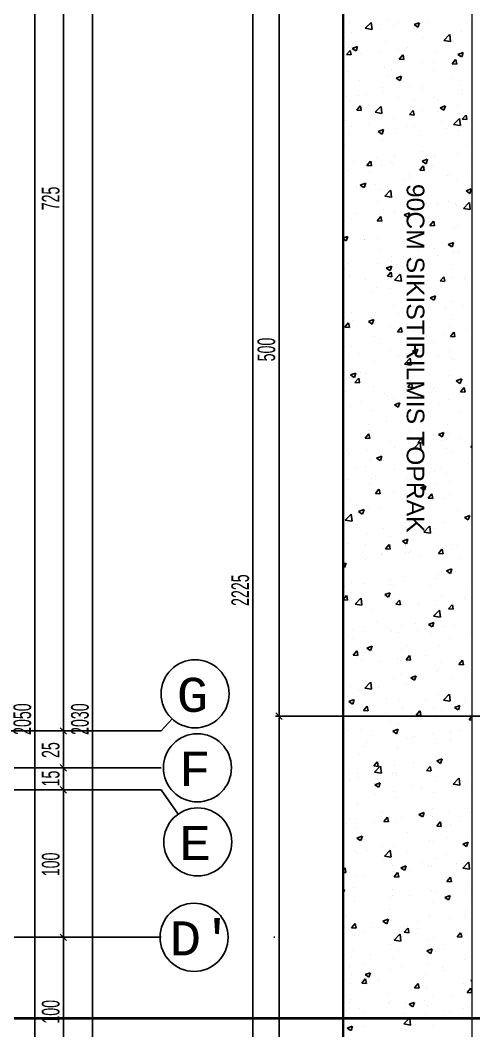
# Model space of a CAD drawing. Header units: inches. Extents: x -7543 to -822, y 102837 to 190349.
# Drawn here: x -836.3518 to -836.3209, y 102836.8962 to 102836.9647 of the extents above; entities that cross this region are included whole.
import ezdxf

# ---------------------------------------------------------------- set-up
doc = ezdxf.new("R2010")
doc.units = ezdxf.units.IN
doc.header["$MEASUREMENT"] = 0
doc.linetypes.add('DASHDOTX2', pattern=[2, 1, -0.5, 0, -0.5])
doc.linetypes.add('DASHED', pattern=[19.05, 12.7, -6.35])
for name, color, linetype, lineweight in [('AKS', 1, 'Continuous', 25), ('ICOL', 55, 'Continuous', 25), ('KESİT', 7, 'Continuous', 40), ('SIVA', 150, 'Continuous', 15), ('TARAMA', 8, 'Continuous', 25), ('YAZI', 7, 'Continuous', 25)]:
    doc.layers.add(name, color=color, linetype=linetype, lineweight=lineweight)
doc.layers.add('DUVAR', color=7, linetype='Continuous', lineweight=35, true_color=0xfc4642)
doc.styles.add('ISIM', font='monos.ttf', dxfattribs={"width": 1.1, "height": 200})
doc.styles.add('OLCU', font='tromand.shx', dxfattribs={"width": 0.6, "height": 12})
doc.styles.add('TURKCE', font='arial.ttf')

msp = doc.modelspace()

# ---------------------------------------------------------------- linework, layer by layer
at = {"layer": 'AKS'}
for p, q in [((-836.34219, 102836.916493), (-836.34144, 102836.917311)), ((-836.34219, 102836.912493), (-836.341034, 102836.910852)), ((-836.334528, 102836.902493), (-836.33446, 102836.902493))]:
    msp.add_line(p, q, dxfattribs=at)
at = {"layer": 'AKS', "linetype": 'DASHDOTX2', "ltscale": 10}
for p, q in [((-836.333122, 102836.917493), (-836.180362, 102836.917493)), ((-836.34219, 102836.916493), (-836.49823, 102836.916493)), ((-836.34219, 102836.913993), (-836.547072, 102836.913993)), ((-836.34219, 102836.912493), (-836.547072, 102836.912493)), ((-836.547072, 102836.902493), (-836.34219, 102836.902493))]:
    msp.add_line(p, q, dxfattribs=at)
at = {"layer": 'AKS', "color": 0}
for centre in [(-836.33988, 102836.919014), (-836.339722, 102836.913993), (-836.339704, 102836.908963), (-836.339947, 102836.902493)]:
    msp.add_circle(centre, 0.00231, dxfattribs=at)
at = {"layer": 'DUVAR'}
msp.add_line((-836.329822, 102837.028495), (-836.329822, 102836.805993), dxfattribs=at)
at = {"layer": 'ICOL'}
for p, q in [((-836.335953, 102837.037415), (-836.335953, 102836.815071)), ((-836.35076, 102836.815071), (-836.35076, 102837.019916)), ((-836.346846, 102836.816071), (-836.346846, 102837.018916)), ((-836.348831, 102836.916571), (-836.348831, 102836.988915)), ((-836.334178, 102836.967415), (-836.334178, 102836.917571)), ((-836.334412, 102836.917493), (-836.332228, 102836.917493)), ((-836.334412, 102836.917493), (-836.332228, 102836.917493)), ((-836.334399, 102836.917714), (-836.333957, 102836.917272)), ((-836.334399, 102836.917714), (-836.333957, 102836.917272)), ((-836.334178, 102836.917415), (-836.334178, 102836.867571)), ((-836.348611, 102836.916272), (-836.349052, 102836.916714)), ((-836.348611, 102836.916272), (-836.349052, 102836.916714)), ((-836.348597, 102836.916493), (-836.350781, 102836.916493)), ((-836.348597, 102836.916493), (-836.350781, 102836.916493)), ((-836.348831, 102836.914071), (-836.348831, 102836.916415)), ((-836.348597, 102836.913993), (-836.350781, 102836.913993)), ((-836.348597, 102836.913993), (-836.350781, 102836.913993)), ((-836.348611, 102836.913772), (-836.349052, 102836.914214)), ((-836.348611, 102836.913772), (-836.349052, 102836.914214)), ((-836.348831, 102836.912571), (-836.348831, 102836.913915)), ((-836.348611, 102836.912272), (-836.349052, 102836.912714)), ((-836.348611, 102836.912272), (-836.349052, 102836.912714)), ((-836.348597, 102836.912493), (-836.350781, 102836.912493)), ((-836.348597, 102836.912493), (-836.350781, 102836.912493)), ((-836.348831, 102836.902571), (-836.348831, 102836.912415)), ((-836.348597, 102836.902493), (-836.350781, 102836.902493)), ((-836.348597, 102836.902493), (-836.350781, 102836.902493)), ((-836.348611, 102836.902272), (-836.349052, 102836.902714)), ((-836.348611, 102836.902272), (-836.349052, 102836.902714)), ((-836.348831, 102836.892571), (-836.348831, 102836.902415))]:
    msp.add_line(p, q, dxfattribs=at)
at = {"layer": 'KESİT', "linetype": 'DASHED'}
msp.add_line((-836.17298, 102836.896992), (-836.437806, 102836.896992), dxfattribs=at)
at = {"layer": 'SIVA'}
msp.add_line((-836.321072, 102837.037245), (-836.321072, 102836.814743), dxfattribs=at)
at = {"layer": 'TARAMA'}
for p, q in [((-836.326785, 102836.964683), (-836.326785, 102836.964683)), ((-836.329403, 102836.96454), (-836.329403, 102836.96454)), ((-836.328318, 102836.964163), (-836.327928, 102836.964568)), ((-836.328318, 102836.964163), (-836.327873, 102836.964094)), ((-836.327858, 102836.964092), (-836.327913, 102836.964567)), ((-836.327314, 102836.9644), (-836.327314, 102836.9644)), ((-836.326327, 102836.964354), (-836.326327, 102836.964354)), ((-836.326062, 102836.964565), (-836.326062, 102836.964565)), ((-836.325008, 102836.964411), (-836.324658, 102836.964545)), ((-836.325008, 102836.964411), (-836.324759, 102836.964243)), ((-836.324744, 102836.964243), (-836.324643, 102836.964546)), ((-836.324116, 102836.964571), (-836.324116, 102836.964571)), ((-836.321774, 102836.963922), (-836.321774, 102836.963922)), ((-836.321447, 102836.964458), (-836.321447, 102836.964458)), ((-836.329243, 102836.963853), (-836.329243, 102836.963853)), ((-836.324342, 102836.96357), (-836.324342, 102836.96357)), ((-836.322982, 102836.963335), (-836.322592, 102836.963741)), ((-836.322982, 102836.963335), (-836.322537, 102836.963266)), ((-836.322522, 102836.963264), (-836.322577, 102836.963739)), ((-836.322326, 102836.963258), (-836.322326, 102836.963258)), ((-836.321074, 102836.963423), (-836.321074, 102836.963423)), ((-836.329596, 102836.962381), (-836.329355, 102836.962668)), ((-836.329464, 102836.962875), (-836.329464, 102836.962875)), ((-836.329283, 102836.962355), (-836.32934, 102836.962669)), ((-836.329209, 102836.962798), (-836.328859, 102836.962932)), ((-836.329209, 102836.962798), (-836.32896, 102836.96263)), ((-836.328946, 102836.962631), (-836.328844, 102836.962933)), ((-836.328834, 102836.962814), (-836.328834, 102836.962814)), ((-836.327377, 102836.962593), (-836.327377, 102836.962593)), ((-836.326938, 102836.963195), (-836.326938, 102836.963195)), ((-836.326165, 102836.962701), (-836.326165, 102836.962701)), ((-836.325484, 102836.962842), (-836.325484, 102836.962842)), ((-836.323496, 102836.962588), (-836.323496, 102836.962588)), ((-836.329596, 102836.962381), (-836.329297, 102836.962355)), ((-836.328629, 102836.962428), (-836.328629, 102836.962428)), ((-836.32601, 102836.962067), (-836.325769, 102836.962354)), ((-836.32601, 102836.962067), (-836.325711, 102836.962041)), ((-836.325696, 102836.962042), (-836.325754, 102836.962355)), ((-836.324402, 102836.961906), (-836.324402, 102836.961906)), ((-836.323618, 102836.961871), (-836.323618, 102836.961871)), ((-836.322423, 102836.961753), (-836.322182, 102836.962041)), ((-836.32211, 102836.961728), (-836.322168, 102836.962041)), ((-836.322023, 102836.962397), (-836.321673, 102836.962532)), ((-836.322023, 102836.962397), (-836.321775, 102836.96223)), ((-836.321835, 102836.962258), (-836.321835, 102836.962258)), ((-836.32176, 102836.96223), (-836.321659, 102836.962532)), ((-836.329525, 102836.961211), (-836.329525, 102836.961211)), ((-836.326999, 102836.961531), (-836.326999, 102836.961531)), ((-836.326534, 102836.961371), (-836.326534, 102836.961371)), ((-836.323641, 102836.961286), (-836.323641, 102836.961286)), ((-836.322423, 102836.961753), (-836.322125, 102836.961727)), ((-836.32239, 102836.961451), (-836.32239, 102836.961451)), ((-836.32945, 102836.96087), (-836.32945, 102836.96087)), ((-836.328693, 102836.960621), (-836.328693, 102836.960621)), ((-836.326799, 102836.96087), (-836.326799, 102836.96087)), ((-836.326224, 102836.960785), (-836.325874, 102836.960919)), ((-836.326224, 102836.960785), (-836.325976, 102836.960617)), ((-836.325961, 102836.960618), (-836.32586, 102836.96092)), ((-836.32242, 102836.960773), (-836.32242, 102836.960773)), ((-836.321896, 102836.960593), (-836.321896, 102836.960593)), ((-836.329808, 102836.960259), (-836.329808, 102836.960259)), ((-836.327139, 102836.960146), (-836.327139, 102836.960146)), ((-836.32706, 102836.959866), (-836.32706, 102836.959866)), ((-836.325336, 102836.960273), (-836.325336, 102836.960273)), ((-836.32447, 102836.960033), (-836.32447, 102836.960033)), ((-836.324463, 102836.960241), (-836.324463, 102836.960241)), ((-836.321801, 102836.95992), (-836.321801, 102836.95992)), ((-836.329586, 102836.959546), (-836.329586, 102836.959546)), ((-836.328754, 102836.959587), (-836.328754, 102836.959587)), ((-836.328251, 102836.959772), (-836.328251, 102836.959772)), ((-836.326085, 102836.959474), (-836.326085, 102836.959474)), ((-836.324957, 102836.959314), (-836.324957, 102836.959314)), ((-836.323705, 102836.959479), (-836.323705, 102836.959479)), ((-836.323415, 102836.959361), (-836.323415, 102836.959361)), ((-836.321811, 102836.959728), (-836.321811, 102836.959728)), ((-836.328902, 102836.95862), (-836.328661, 102836.958907)), ((-836.328902, 102836.95862), (-836.328603, 102836.958594)), ((-836.328589, 102836.958594), (-836.328647, 102836.958908)), ((-836.328114, 102836.958898), (-836.328114, 102836.958898)), ((-836.327655, 102836.958464), (-836.327265, 102836.95887)), ((-836.327655, 102836.958464), (-836.32721, 102836.958395)), ((-836.327195, 102836.958394), (-836.327251, 102836.958868)), ((-836.325316, 102836.958306), (-836.325075, 102836.958593)), ((-836.325002, 102836.958281), (-836.32506, 102836.958594)), ((-836.324524, 102836.958577), (-836.324524, 102836.958577)), ((-836.323426, 102836.958523), (-836.323426, 102836.958523)), ((-836.32324, 102836.958772), (-836.32289, 102836.958906)), ((-836.32324, 102836.958772), (-836.322991, 102836.958604)), ((-836.322976, 102836.958605), (-836.322875, 102836.958907)), ((-836.321957, 102836.958929), (-836.321957, 102836.958929)), ((-836.329646, 102836.957882), (-836.329646, 102836.957882)), ((-836.327121, 102836.958202), (-836.327121, 102836.958202)), ((-836.326342, 102836.958023), (-836.326342, 102836.958023)), ((-836.325316, 102836.958306), (-836.325017, 102836.95828)), ((-836.323127, 102836.957756), (-836.323127, 102836.957756)), ((-836.322319, 102836.957637), (-836.321929, 102836.958043)), ((-836.321859, 102836.957566), (-836.321914, 102836.958041)), ((-836.32173, 102836.957992), (-836.321489, 102836.95828)), ((-836.32173, 102836.957992), (-836.321431, 102836.957966)), ((-836.321416, 102836.957967), (-836.321474, 102836.95828)), ((-836.329258, 102836.957522), (-836.329258, 102836.957522)), ((-836.328134, 102836.957604), (-836.328134, 102836.957604)), ((-836.327441, 102836.957159), (-836.327091, 102836.957293)), ((-836.327441, 102836.957159), (-836.327192, 102836.956991)), ((-836.327178, 102836.956992), (-836.327076, 102836.957294)), ((-836.326272, 102836.957342), (-836.326272, 102836.957342)), ((-836.325464, 102836.957491), (-836.325464, 102836.957491)), ((-836.32502, 102836.957507), (-836.32502, 102836.957507)), ((-836.322795, 102836.957379), (-836.322795, 102836.957379)), ((-836.322319, 102836.957637), (-836.321874, 102836.957568)), ((-836.322018, 102836.957264), (-836.322018, 102836.957264)), ((-836.32943, 102836.956926), (-836.32943, 102836.956926)), ((-836.327182, 102836.956537), (-836.327182, 102836.956537)), ((-836.324585, 102836.956912), (-836.324585, 102836.956912)), ((-836.329707, 102836.956217), (-836.329707, 102836.956217)), ((-836.324442, 102836.955784), (-836.324442, 102836.955784)), ((-836.321284, 102836.956199), (-836.321284, 102836.956199)), ((-836.329107, 102836.955049), (-836.329107, 102836.955049)), ((-836.328209, 102836.954859), (-836.327968, 102836.955146)), ((-836.327895, 102836.954833), (-836.327953, 102836.955147)), ((-836.327587, 102836.95537), (-836.327587, 102836.95537)), ((-836.326548, 102836.955039), (-836.326548, 102836.955039)), ((-836.326336, 102836.955534), (-836.326336, 102836.955534)), ((-836.324646, 102836.955248), (-836.324646, 102836.955248)), ((-836.324456, 102836.955146), (-836.324106, 102836.95528)), ((-836.324456, 102836.955146), (-836.324208, 102836.954978)), ((-836.324193, 102836.954979), (-836.324092, 102836.955281)), ((-836.323632, 102836.95554), (-836.323632, 102836.95554)), ((-836.322078, 102836.9556), (-836.322078, 102836.9556)), ((-836.329768, 102836.954553), (-836.329768, 102836.954553)), ((-836.329464, 102836.954539), (-836.329464, 102836.954539)), ((-836.328209, 102836.954859), (-836.32791, 102836.954833)), ((-836.328053, 102836.954378), (-836.328053, 102836.954378)), ((-836.327242, 102836.954873), (-836.327242, 102836.954873)), ((-836.326438, 102836.954936), (-836.326438, 102836.954936)), ((-836.324622, 102836.954545), (-836.324381, 102836.954832)), ((-836.324622, 102836.954545), (-836.324323, 102836.954519)), ((-836.324309, 102836.95452), (-836.324367, 102836.954833)), ((-836.323769, 102836.954824), (-836.323769, 102836.954824)), ((-836.322434, 102836.954442), (-836.322434, 102836.954442)), ((-836.321348, 102836.954392), (-836.321348, 102836.954392)), ((-836.3211, 102836.954711), (-836.3211, 102836.954711)), ((-836.328658, 102836.953533), (-836.328308, 102836.953668)), ((-836.328394, 102836.953366), (-836.328293, 102836.953668)), ((-836.325757, 102836.953812), (-836.325757, 102836.953812)), ((-836.325384, 102836.954265), (-836.325384, 102836.954265)), ((-836.32535, 102836.953941), (-836.32535, 102836.953941)), ((-836.322715, 102836.954152), (-836.322715, 102836.954152)), ((-836.3226, 102836.954227), (-836.3226, 102836.954227)), ((-836.322139, 102836.953935), (-836.322139, 102836.953935)), ((-836.328903, 102836.953398), (-836.328903, 102836.953398)), ((-836.328658, 102836.953533), (-836.328409, 102836.953366)), ((-836.328266, 102836.953441), (-836.328266, 102836.953441)), ((-836.327651, 102836.953562), (-836.327651, 102836.953562)), ((-836.327303, 102836.953208), (-836.327303, 102836.953208)), ((-836.326992, 102836.952766), (-836.326603, 102836.953172)), ((-836.326532, 102836.952695), (-836.326588, 102836.95317)), ((-836.324706, 102836.953583), (-836.324706, 102836.953583)), ((-836.321472, 102836.953133), (-836.321122, 102836.953267)), ((-836.321472, 102836.953133), (-836.321223, 102836.952965)), ((-836.321209, 102836.952966), (-836.321107, 102836.953268)), ((-836.327433, 102836.952395), (-836.327433, 102836.952395)), ((-836.326992, 102836.952766), (-836.326547, 102836.952697)), ((-836.324764, 102836.952282), (-836.324764, 102836.952282)), ((-836.322663, 102836.95242), (-836.322663, 102836.95242)), ((-836.3222, 102836.952271), (-836.3222, 102836.952271)), ((-836.321656, 102836.951939), (-836.321266, 102836.952344)), ((-836.321196, 102836.951868), (-836.321251, 102836.952343)), ((-836.328966, 102836.95159), (-836.328966, 102836.95159)), ((-836.327073, 102836.95184), (-836.327073, 102836.95184)), ((-836.326357, 102836.951691), (-836.326357, 102836.951691)), ((-836.325673, 102836.95152), (-836.325323, 102836.951655)), ((-836.32541, 102836.951353), (-836.325308, 102836.951655)), ((-836.324767, 102836.951919), (-836.324767, 102836.951919)), ((-836.323915, 102836.952255), (-836.323915, 102836.952255)), ((-836.323441, 102836.952192), (-836.323441, 102836.952192)), ((-836.322095, 102836.952169), (-836.322095, 102836.952169)), ((-836.321656, 102836.951939), (-836.321211, 102836.95187)), ((-836.329273, 102836.951191), (-836.329273, 102836.951191)), ((-836.327515, 102836.951098), (-836.327274, 102836.951385)), ((-836.327515, 102836.951098), (-836.327216, 102836.951072)), ((-836.327364, 102836.951544), (-836.327364, 102836.951544)), ((-836.327201, 102836.951072), (-836.327259, 102836.951386)), ((-836.325673, 102836.95152), (-836.325424, 102836.951352)), ((-836.323928, 102836.950784), (-836.323687, 102836.951072)), ((-836.323615, 102836.950759), (-836.323673, 102836.951072)), ((-836.32523, 102836.950283), (-836.32523, 102836.950283)), ((-836.324828, 102836.950254), (-836.324828, 102836.950254)), ((-836.323979, 102836.950448), (-836.323979, 102836.950448)), ((-836.323928, 102836.950784), (-836.32363, 102836.950758)), ((-836.322261, 102836.950606), (-836.322261, 102836.950606)), ((-836.322085, 102836.950697), (-836.322085, 102836.950697)), ((-836.329822, 102836.949928), (-836.329524, 102836.950042)), ((-836.329822, 102836.949872), (-836.329625, 102836.94974)), ((-836.329611, 102836.94974), (-836.329509, 102836.950043)), ((-836.328406, 102836.94984), (-836.328406, 102836.94984)), ((-836.328388, 102836.949868), (-836.328388, 102836.949868)), ((-836.327425, 102836.94988), (-836.327425, 102836.94988)), ((-836.325737, 102836.949727), (-836.325737, 102836.949727)), ((-836.323068, 102836.949614), (-836.323068, 102836.949614)), ((-836.322689, 102836.949507), (-836.322338, 102836.949642)), ((-836.322425, 102836.94934), (-836.322324, 102836.949642)), ((-836.327352, 102836.949168), (-836.327352, 102836.949168)), ((-836.324683, 102836.949056), (-836.324683, 102836.949056)), ((-836.323647, 102836.949208), (-836.323647, 102836.949208)), ((-836.322689, 102836.949507), (-836.32244, 102836.949339)), ((-836.322322, 102836.948942), (-836.322322, 102836.948942)), ((-836.322014, 102836.948943), (-836.322014, 102836.948943)), ((-836.329479, 102836.948207), (-836.329479, 102836.948207)), ((-836.327486, 102836.948215), (-836.327486, 102836.948215)), ((-836.326563, 102836.948708), (-836.326563, 102836.948708)), ((-836.326546, 102836.948311), (-836.326546, 102836.948311)), ((-836.325294, 102836.948476), (-836.325294, 102836.948476)), ((-836.324889, 102836.94859), (-836.324889, 102836.94859)), ((-836.3234, 102836.948725), (-836.3234, 102836.948725)), ((-836.329703, 102836.947896), (-836.329703, 102836.947896)), ((-836.32689, 102836.947894), (-836.32654, 102836.948029)), ((-836.32689, 102836.947894), (-836.326641, 102836.947727)), ((-836.326821, 102836.947337), (-836.32658, 102836.947624)), ((-836.326626, 102836.947727), (-836.326525, 102836.948029)), ((-836.326508, 102836.947312), (-836.326565, 102836.947625)), ((-836.326329, 102836.947068), (-836.32594, 102836.947474)), ((-836.325869, 102836.946997), (-836.325925, 102836.947472)), ((-836.325365, 102836.94761), (-836.325365, 102836.94761)), ((-836.322449, 102836.94811), (-836.322449, 102836.94811)), ((-836.329401, 102836.947298), (-836.329401, 102836.947298)), ((-836.328281, 102836.947109), (-836.328281, 102836.947109)), ((-836.326821, 102836.947337), (-836.326522, 102836.947311)), ((-836.326732, 102836.947186), (-836.326732, 102836.947186)), ((-836.326329, 102836.947068), (-836.325884, 102836.946999)), ((-836.32495, 102836.946925), (-836.32495, 102836.946925)), ((-836.324063, 102836.947073), (-836.324063, 102836.947073)), ((-836.323235, 102836.947023), (-836.322994, 102836.947311)), ((-836.323235, 102836.947023), (-836.322936, 102836.946997)), ((-836.322921, 102836.946998), (-836.322979, 102836.947311)), ((-836.322382, 102836.947278), (-836.322382, 102836.947278)), ((-836.321558, 102836.947169), (-836.321558, 102836.947169)), ((-836.321394, 102836.94696), (-836.321394, 102836.94696)), ((-836.327861, 102836.946339), (-836.327861, 102836.946339)), ((-836.327546, 102836.946551), (-836.327546, 102836.946551)), ((-836.326609, 102836.946504), (-836.326609, 102836.946504)), ((-836.324716, 102836.946753), (-836.324716, 102836.946753)), ((-836.323905, 102836.945881), (-836.323555, 102836.946016)), ((-836.323905, 102836.945881), (-836.323656, 102836.945714)), ((-836.323642, 102836.945714), (-836.32354, 102836.946016)), ((-836.323455, 102836.94586), (-836.323455, 102836.94586)), ((-836.322443, 102836.945613), (-836.322443, 102836.945613)), ((-836.329287, 102836.944859), (-836.329287, 102836.944859)), ((-836.327607, 102836.944886), (-836.327607, 102836.944886)), ((-836.326371, 102836.94536), (-836.326371, 102836.94536)), ((-836.326031, 102836.944781), (-836.326031, 102836.944781)), ((-836.32501, 102836.945261), (-836.32501, 102836.945261)), ((-836.322873, 102836.945197), (-836.322873, 102836.945197)), ((-836.321622, 102836.945362), (-836.321622, 102836.945362)), ((-836.329714, 102836.94389), (-836.329473, 102836.944177)), ((-836.3294, 102836.943864), (-836.329458, 102836.944178)), ((-836.329321, 102836.944072), (-836.329321, 102836.944072)), ((-836.329176, 102836.944367), (-836.329176, 102836.944367)), ((-836.328106, 102836.944269), (-836.327756, 102836.944403)), ((-836.328106, 102836.944269), (-836.327858, 102836.944101)), ((-836.327925, 102836.944532), (-836.327925, 102836.944532)), ((-836.327843, 102836.944102), (-836.327741, 102836.944404)), ((-836.327706, 102836.944631), (-836.327706, 102836.944631)), ((-836.325037, 102836.944518), (-836.325037, 102836.944518)), ((-836.322368, 102836.944405), (-836.322368, 102836.944405)), ((-836.329714, 102836.94389), (-836.329415, 102836.943864)), ((-836.326652, 102836.943959), (-836.326652, 102836.943959)), ((-836.326127, 102836.943576), (-836.325886, 102836.943863)), ((-836.326127, 102836.943576), (-836.325828, 102836.94355)), ((-836.325814, 102836.943551), (-836.325872, 102836.943864)), ((-836.325071, 102836.943597), (-836.325071, 102836.943597)), ((-836.323982, 102836.943846), (-836.323982, 102836.943846)), ((-836.322937, 102836.94339), (-836.322937, 102836.94339)), ((-836.322541, 102836.943262), (-836.3223, 102836.94355)), ((-836.322504, 102836.943949), (-836.322504, 102836.943949)), ((-836.322227, 102836.943237), (-836.322285, 102836.94355)), ((-836.321313, 102836.943733), (-836.321313, 102836.943733)), ((-836.327668, 102836.943222), (-836.327668, 102836.943222)), ((-836.327346, 102836.942809), (-836.327346, 102836.942809)), ((-836.324189, 102836.943225), (-836.324189, 102836.943225)), ((-836.323662, 102836.942877), (-836.323662, 102836.942877)), ((-836.322541, 102836.943262), (-836.322242, 102836.943236)), ((-836.32924, 102836.94256), (-836.32924, 102836.94256)), ((-836.328701, 102836.942089), (-836.328701, 102836.942089)), ((-836.326578, 102836.942376), (-836.326578, 102836.942376)), ((-836.326031, 102836.941976), (-836.326031, 102836.941976)), ((-836.325122, 102836.942256), (-836.324772, 102836.94239)), ((-836.325122, 102836.942256), (-836.324873, 102836.942088)), ((-836.324858, 102836.942088), (-836.324757, 102836.942391)), ((-836.322565, 102836.942284), (-836.322565, 102836.942284)), ((-836.329494, 102836.941876), (-836.329494, 102836.941876)), ((-836.327729, 102836.941557), (-836.327729, 102836.941557)), ((-836.325666, 102836.94137), (-836.325277, 102836.941776)), ((-836.325666, 102836.94137), (-836.325222, 102836.941301)), ((-836.325207, 102836.941299), (-836.325262, 102836.941774)), ((-836.325132, 102836.941932), (-836.325132, 102836.941932)), ((-836.324252, 102836.941418), (-836.324252, 102836.941418)), ((-836.323362, 102836.941864), (-836.323362, 102836.941864)), ((-836.322464, 102836.941779), (-836.322464, 102836.941779)), ((-836.322359, 102836.941667), (-836.322359, 102836.941667)), ((-836.329323, 102836.940643), (-836.328973, 102836.940777)), ((-836.329323, 102836.940643), (-836.329074, 102836.940475)), ((-836.329059, 102836.940476), (-836.328958, 102836.940778)), ((-836.328662, 102836.940837), (-836.328662, 102836.940837)), ((-836.328296, 102836.940778), (-836.328296, 102836.940778)), ((-836.325504, 102836.941253), (-836.325504, 102836.941253)), ((-836.32538, 102836.941278), (-836.32538, 102836.941278)), ((-836.322626, 102836.94062), (-836.322626, 102836.94062)), ((-836.32902, 102836.940129), (-836.328779, 102836.940416)), ((-836.32902, 102836.940129), (-836.328721, 102836.940103)), ((-836.328706, 102836.940103), (-836.328764, 102836.940417)), ((-836.325434, 102836.939815), (-836.325192, 102836.940102)), ((-836.325193, 102836.940268), (-836.325193, 102836.940268)), ((-836.32512, 102836.93979), (-836.325178, 102836.940103)), ((-836.322137, 102836.940243), (-836.321787, 102836.940377)), ((-836.322137, 102836.940243), (-836.321888, 102836.940075)), ((-836.321874, 102836.940075), (-836.321772, 102836.940378)), ((-836.329674, 102836.939534), (-836.329674, 102836.939534)), ((-836.32779, 102836.939893), (-836.32779, 102836.939893)), ((-836.327005, 102836.939421), (-836.327005, 102836.939421)), ((-836.326819, 102836.939281), (-836.326819, 102836.939281)), ((-836.325568, 102836.939446), (-836.325568, 102836.939446)), ((-836.325434, 102836.939815), (-836.325135, 102836.939789)), ((-836.324336, 102836.939309), (-836.324336, 102836.939309)), ((-836.323674, 102836.939695), (-836.323674, 102836.939695)), ((-836.32347, 102836.939529), (-836.32347, 102836.939529)), ((-836.321847, 102836.939501), (-836.321606, 102836.939789)), ((-836.321847, 102836.939501), (-836.321548, 102836.939475)), ((-836.321534, 102836.939476), (-836.321592, 102836.939789)), ((-836.32862, 102836.938863), (-836.32862, 102836.938863)), ((-836.326386, 102836.939028), (-836.326386, 102836.939028)), ((-836.326338, 102836.93863), (-836.325988, 102836.938764)), ((-836.326338, 102836.93863), (-836.32609, 102836.938462)), ((-836.326075, 102836.938463), (-836.325973, 102836.938765)), ((-836.325951, 102836.93875), (-836.325951, 102836.93875)), ((-836.325254, 102836.938603), (-836.325254, 102836.938603)), ((-836.323282, 102836.938637), (-836.323282, 102836.938637)), ((-836.322686, 102836.938955), (-836.322686, 102836.938955)), ((-836.321667, 102836.939196), (-836.321667, 102836.939196)), ((-836.329302, 102836.938528), (-836.329302, 102836.938528)), ((-836.32785, 102836.938228), (-836.32785, 102836.938228)), ((-836.321832, 102836.938139), (-836.321832, 102836.938139)), ((-836.328135, 102836.937309), (-836.328135, 102836.937309)), ((-836.326883, 102836.937474), (-836.326883, 102836.937474)), ((-836.324989, 102836.937723), (-836.324989, 102836.937723)), ((-836.322747, 102836.937291), (-836.322747, 102836.937291)), ((-836.328326, 102836.936368), (-836.328085, 102836.936655)), ((-836.328013, 102836.936342), (-836.32807, 102836.936656)), ((-836.328, 102836.93688), (-836.328, 102836.93688)), ((-836.327911, 102836.936564), (-836.327911, 102836.936564)), ((-836.325331, 102836.936767), (-836.325331, 102836.936767)), ((-836.325314, 102836.936939), (-836.325314, 102836.936939)), ((-836.323677, 102836.936545), (-836.323677, 102836.936545)), ((-836.323354, 102836.936617), (-836.323004, 102836.936751)), ((-836.323354, 102836.936617), (-836.323105, 102836.936449)), ((-836.32309, 102836.93645), (-836.322989, 102836.936752)), ((-836.322662, 102836.936654), (-836.322662, 102836.936654)), ((-836.328326, 102836.936368), (-836.328027, 102836.936342)), ((-836.326593, 102836.936045), (-836.326593, 102836.936045)), ((-836.325003, 102836.935672), (-836.324614, 102836.936078)), ((-836.32474, 102836.936054), (-836.324499, 102836.936341)), ((-836.32474, 102836.936054), (-836.324441, 102836.936028)), ((-836.324544, 102836.935601), (-836.324599, 102836.936076)), ((-836.324426, 102836.936029), (-836.324484, 102836.936342)), ((-836.323147, 102836.936166), (-836.323147, 102836.936166)), ((-836.321895, 102836.936331), (-836.321895, 102836.936331)), ((-836.321153, 102836.93574), (-836.321072, 102836.935838)), ((-836.329509, 102836.935544), (-836.329509, 102836.935544)), ((-836.32945, 102836.935337), (-836.32945, 102836.935337)), ((-836.328198, 102836.935501), (-836.328198, 102836.935501)), ((-836.327555, 102836.935004), (-836.327205, 102836.935139)), ((-836.327291, 102836.934837), (-836.32719, 102836.935139)), ((-836.326305, 102836.935751), (-836.326305, 102836.935751)), ((-836.325375, 102836.935274), (-836.325375, 102836.935274)), ((-836.325003, 102836.935672), (-836.324559, 102836.935603)), ((-836.322808, 102836.935626), (-836.322808, 102836.935626)), ((-836.322479, 102836.935448), (-836.322479, 102836.935448)), ((-836.321153, 102836.93574), (-836.321072, 102836.935733)), ((-836.32831, 102836.934446), (-836.32831, 102836.934446)), ((-836.327972, 102836.934899), (-836.327972, 102836.934899)), ((-836.327555, 102836.935004), (-836.327306, 102836.934836)), ((-836.325395, 102836.934947), (-836.325395, 102836.934947)), ((-836.321317, 102836.934609), (-836.321317, 102836.934609)), ((-836.328974, 102836.934325), (-836.328974, 102836.934325)), ((-836.32762, 102836.933779), (-836.32762, 102836.933779)), ((-836.326304, 102836.934212), (-836.326304, 102836.934212)), ((-836.324462, 102836.934194), (-836.324462, 102836.934194)), ((-836.323635, 102836.934099), (-836.323635, 102836.934099)), ((-836.323211, 102836.934359), (-836.323211, 102836.934359)), ((-836.322869, 102836.933962), (-836.322869, 102836.933962)), ((-836.329514, 102836.933529), (-836.329514, 102836.933529)), ((-836.328033, 102836.933235), (-836.328033, 102836.933235)), ((-836.327919, 102836.933653), (-836.327919, 102836.933653)), ((-836.325436, 102836.93361), (-836.325436, 102836.93361)), ((-836.32525, 102836.93354), (-836.32525, 102836.93354)), ((-836.32457, 102836.932991), (-836.32422, 102836.933125)), ((-836.324307, 102836.932824), (-836.324206, 102836.933126)), ((-836.323485, 102836.933197), (-836.323485, 102836.933197)), ((-836.322581, 102836.933428), (-836.322581, 102836.933428)), ((-836.327632, 102836.932607), (-836.327391, 102836.932894)), ((-836.327632, 102836.932607), (-836.327333, 102836.932581)), ((-836.327319, 102836.932581), (-836.327377, 102836.932895)), ((-836.326401, 102836.932697), (-836.326401, 102836.932697)), ((-836.32457, 102836.932991), (-836.324322, 102836.932823)), ((-836.324526, 102836.932387), (-836.324526, 102836.932387)), ((-836.324046, 102836.932293), (-836.323805, 102836.93258)), ((-836.323732, 102836.932268), (-836.32379, 102836.932581)), ((-836.322632, 102836.932636), (-836.322632, 102836.932636)), ((-836.329317, 102836.932196), (-836.329317, 102836.932196)), ((-836.328935, 102836.931807), (-836.328935, 102836.931807)), ((-836.325778, 102836.932222), (-836.325778, 102836.932222)), ((-836.325497, 102836.931945), (-836.325497, 102836.931945)), ((-836.324046, 102836.932293), (-836.323747, 102836.932267)), ((-836.32293, 102836.932297), (-836.32293, 102836.932297)), ((-836.329677, 102836.930801), (-836.329287, 102836.931207)), ((-836.329217, 102836.93073), (-836.329272, 102836.931205)), ((-836.328771, 102836.931378), (-836.328421, 102836.931513)), ((-836.328771, 102836.931378), (-836.328523, 102836.931211)), ((-836.328508, 102836.931211), (-836.328407, 102836.931513)), ((-836.328094, 102836.93157), (-836.328094, 102836.93157)), ((-836.327299, 102836.931671), (-836.327299, 102836.931671)), ((-836.32463, 102836.931558), (-836.32463, 102836.931558)), ((-836.321961, 102836.931445), (-836.321961, 102836.931445)), ((-836.321586, 102836.930978), (-836.321236, 102836.931112)), ((-836.321322, 102836.930811), (-836.321221, 102836.931113)), ((-836.329677, 102836.930801), (-836.329232, 102836.930732)), ((-836.325841, 102836.930415), (-836.325841, 102836.930415)), ((-836.32434, 102836.929973), (-836.323951, 102836.930379)), ((-836.323948, 102836.930664), (-836.323948, 102836.930664)), ((-836.323881, 102836.929903), (-836.323936, 102836.930377)), ((-836.32299, 102836.930633), (-836.32299, 102836.930633)), ((-836.321586, 102836.930978), (-836.321337, 102836.93081)), ((-836.328154, 102836.929906), (-836.328154, 102836.929906)), ((-836.327093, 102836.93025), (-836.327093, 102836.93025)), ((-836.326607, 102836.929713), (-836.326607, 102836.929713)), ((-836.325558, 102836.930281), (-836.325558, 102836.930281)), ((-836.32434, 102836.929973), (-836.323896, 102836.929904)), ((-836.323691, 102836.930214), (-836.323691, 102836.930214)), ((-836.329523, 102836.929213), (-836.329523, 102836.929213)), ((-836.328273, 102836.929116), (-836.328273, 102836.929116)), ((-836.326939, 102836.928846), (-836.326698, 102836.929133)), ((-836.326625, 102836.92882), (-836.326683, 102836.929134)), ((-836.325787, 102836.929365), (-836.325437, 102836.9295)), ((-836.325787, 102836.929365), (-836.325538, 102836.929198)), ((-836.325604, 102836.929003), (-836.325604, 102836.929003)), ((-836.325523, 102836.929198), (-836.325422, 102836.9295)), ((-836.323051, 102836.928968), (-836.323051, 102836.928968)), ((-836.322493, 102836.929116), (-836.322493, 102836.929116)), ((-836.322105, 102836.929108), (-836.322105, 102836.929108)), ((-836.328408, 102836.928278), (-836.328408, 102836.928278)), ((-836.327219, 102836.928444), (-836.327219, 102836.928444)), ((-836.327157, 102836.928443), (-836.327157, 102836.928443)), ((-836.326939, 102836.928846), (-836.32664, 102836.92882)), ((-836.325618, 102836.928616), (-836.325618, 102836.928616)), ((-836.325409, 102836.928616), (-836.325409, 102836.928616)), ((-836.325263, 102836.928692), (-836.325263, 102836.928692)), ((-836.32455, 102836.928331), (-836.32455, 102836.928331)), ((-836.323352, 102836.928532), (-836.323111, 102836.92882)), ((-836.323352, 102836.928532), (-836.323053, 102836.928506)), ((-836.323039, 102836.928507), (-836.323097, 102836.92882)), ((-836.322935, 102836.92889), (-836.322935, 102836.92889)), ((-836.329822, 102836.927816), (-836.329638, 102836.927887)), ((-836.329822, 102836.927641), (-836.329739, 102836.927585)), ((-836.329725, 102836.927585), (-836.329623, 102836.927888)), ((-836.328325, 102836.928115), (-836.328325, 102836.928115)), ((-836.328215, 102836.928241), (-836.328215, 102836.928241)), ((-836.32188, 102836.928218), (-836.32188, 102836.928218)), ((-836.325679, 102836.926952), (-836.325679, 102836.926952)), ((-836.323421, 102836.927136), (-836.323421, 102836.927136)), ((-836.323112, 102836.927304), (-836.323112, 102836.927304)), ((-836.322802, 102836.927352), (-836.322452, 102836.927487)), ((-836.322802, 102836.927352), (-836.322554, 102836.927184)), ((-836.322539, 102836.927185), (-836.322438, 102836.927487)), ((-836.322169, 102836.927301), (-836.322169, 102836.927301)), ((-836.329724, 102836.926306), (-836.329724, 102836.926306)), ((-836.329268, 102836.926574), (-836.329268, 102836.926574)), ((-836.328472, 102836.926471), (-836.328472, 102836.926471)), ((-836.328276, 102836.926577), (-836.328276, 102836.926577)), ((-836.326599, 102836.926461), (-836.326599, 102836.926461)), ((-836.326578, 102836.92672), (-836.326578, 102836.92672)), ((-836.326416, 102836.926365), (-836.326416, 102836.926365)), ((-836.323929, 102836.926348), (-836.323929, 102836.926348)), ((-836.3235, 102836.926866), (-836.3235, 102836.926866)), ((-836.32126, 102836.926236), (-836.32126, 102836.926236)), ((-836.329822, 102836.92541), (-836.32959, 102836.925686)), ((-836.329518, 102836.925373), (-836.329575, 102836.925687)), ((-836.329332, 102836.925865), (-836.329332, 102836.925865)), ((-836.327003, 102836.92574), (-836.326653, 102836.925874)), ((-836.327003, 102836.92574), (-836.326755, 102836.925572)), ((-836.32674, 102836.925572), (-836.326639, 102836.925875)), ((-836.323173, 102836.925639), (-836.323173, 102836.925639)), ((-836.321591, 102836.925578), (-836.321591, 102836.925578)), ((-836.329822, 102836.925398), (-836.329532, 102836.925373)), ((-836.329014, 102836.925103), (-836.328624, 102836.925509)), ((-836.329014, 102836.925103), (-836.328569, 102836.925034)), ((-836.328554, 102836.925032), (-836.328609, 102836.925507)), ((-836.328337, 102836.924912), (-836.328337, 102836.924912)), ((-836.326245, 102836.925085), (-836.326004, 102836.925372)), ((-836.326245, 102836.925085), (-836.325946, 102836.925059)), ((-836.325931, 102836.92506), (-836.325989, 102836.925373)), ((-836.32574, 102836.925287), (-836.32574, 102836.925287)), ((-836.324736, 102836.925164), (-836.324736, 102836.925164)), ((-836.323484, 102836.925329), (-836.323484, 102836.925329)), ((-836.322658, 102836.924771), (-836.322417, 102836.925059)), ((-836.322345, 102836.924746), (-836.322403, 102836.925059)), ((-836.329787, 102836.924499), (-836.329787, 102836.924499)), ((-836.327894, 102836.924748), (-836.327894, 102836.924748)), ((-836.323678, 102836.924275), (-836.323288, 102836.924681)), ((-836.323678, 102836.924275), (-836.323233, 102836.924206)), ((-836.323218, 102836.924204), (-836.323273, 102836.924679)), ((-836.322658, 102836.924771), (-836.32236, 102836.924745)), ((-836.327572, 102836.923906), (-836.327572, 102836.923906)), ((-836.325801, 102836.923623), (-836.325801, 102836.923623)), ((-836.324903, 102836.923793), (-836.324903, 102836.923793)), ((-836.324019, 102836.923726), (-836.323669, 102836.923861)), ((-836.324019, 102836.923726), (-836.32377, 102836.923559)), ((-836.323756, 102836.923559), (-836.323654, 102836.923861)), ((-836.323706, 102836.923882), (-836.323706, 102836.923882)), ((-836.323234, 102836.923975), (-836.323234, 102836.923975)), ((-836.322906, 102836.923606), (-836.322906, 102836.923606)), ((-836.322234, 102836.923681), (-836.322234, 102836.923681)), ((-836.329538, 102836.922881), (-836.329538, 102836.922881)), ((-836.329187, 102836.923347), (-836.329187, 102836.923347)), ((-836.328398, 102836.923248), (-836.328398, 102836.923248)), ((-836.326622, 102836.923382), (-836.326622, 102836.923382)), ((-836.326518, 102836.923235), (-836.326518, 102836.923235)), ((-836.326051, 102836.923192), (-836.326051, 102836.923192)), ((-836.3248, 102836.923357), (-836.3248, 102836.923357)), ((-836.323849, 102836.923122), (-836.323849, 102836.923122)), ((-836.322508, 102836.922785), (-836.322508, 102836.922785)), ((-836.32118, 102836.923009), (-836.32118, 102836.923009)), ((-836.329209, 102836.922776), (-836.329209, 102836.922776)), ((-836.32822, 102836.922114), (-836.32787, 102836.922248)), ((-836.32822, 102836.922114), (-836.327971, 102836.921946)), ((-836.327957, 102836.921947), (-836.327855, 102836.922249)), ((-836.325424, 102836.922284), (-836.325424, 102836.922284)), ((-836.323294, 102836.92231), (-836.323294, 102836.92231)), ((-836.329137, 102836.921638), (-836.328896, 102836.921925)), ((-836.329137, 102836.921638), (-836.328838, 102836.921612)), ((-836.328824, 102836.921612), (-836.328882, 102836.921926)), ((-836.328458, 102836.921584), (-836.328458, 102836.921584)), ((-836.32834, 102836.921784), (-836.32834, 102836.921784)), ((-836.325862, 102836.921958), (-836.325862, 102836.921958)), ((-836.325551, 102836.921324), (-836.32531, 102836.921611)), ((-836.325238, 102836.921299), (-836.325295, 102836.921612)), ((-836.324221, 102836.921634), (-836.324221, 102836.921634)), ((-836.328567, 102836.921365), (-836.328567, 102836.921365)), ((-836.327367, 102836.92122), (-836.327367, 102836.92122)), ((-836.326115, 102836.921385), (-836.326115, 102836.921385)), ((-836.325898, 102836.921252), (-836.325898, 102836.921252)), ((-836.325551, 102836.921324), (-836.325252, 102836.921298)), ((-836.323229, 102836.921139), (-836.323229, 102836.921139)), ((-836.321965, 102836.92101), (-836.321724, 102836.921298)), ((-836.321965, 102836.92101), (-836.321666, 102836.920984)), ((-836.321651, 102836.920985), (-836.321709, 102836.921298)), ((-836.325922, 102836.920294), (-836.325922, 102836.920294)), ((-836.325236, 102836.920101), (-836.324885, 102836.920235)), ((-836.325236, 102836.920101), (-836.324987, 102836.919933)), ((-836.324972, 102836.919934), (-836.324871, 102836.920236)), ((-836.323514, 102836.920534), (-836.323514, 102836.920534)), ((-836.323355, 102836.920646), (-836.323355, 102836.920646)), ((-836.322379, 102836.920078), (-836.322379, 102836.920078)), ((-836.321127, 102836.920242), (-836.321127, 102836.920242)), ((-836.329346, 102836.919533), (-836.329346, 102836.919533)), ((-836.328519, 102836.919919), (-836.328519, 102836.919919)), ((-836.328351, 102836.919405), (-836.327961, 102836.919811)), ((-836.328351, 102836.919405), (-836.327906, 102836.919336)), ((-836.327891, 102836.919334), (-836.327946, 102836.919809)), ((-836.32743, 102836.919413), (-836.32743, 102836.919413)), ((-836.32643, 102836.920034), (-836.32643, 102836.920034)), ((-836.325537, 102836.919662), (-836.325537, 102836.919662)), ((-836.329541, 102836.91881), (-836.329541, 102836.91881)), ((-836.328682, 102836.919248), (-836.328682, 102836.919248)), ((-836.326872, 102836.918697), (-836.326872, 102836.918697)), ((-836.323416, 102836.918982), (-836.323416, 102836.918982)), ((-836.323015, 102836.918577), (-836.322625, 102836.918983)), ((-836.322555, 102836.918506), (-836.32261, 102836.918981)), ((-836.329437, 102836.918488), (-836.329087, 102836.918622)), ((-836.329437, 102836.918488), (-836.329188, 102836.91832)), ((-836.329173, 102836.918321), (-836.329072, 102836.918623)), ((-836.32858, 102836.918255), (-836.32858, 102836.918255)), ((-836.328486, 102836.918138), (-836.328486, 102836.918138)), ((-836.328444, 102836.917877), (-836.328203, 102836.918164)), ((-836.32813, 102836.917851), (-836.328188, 102836.918165)), ((-836.325983, 102836.91863), (-836.325983, 102836.91863)), ((-836.325817, 102836.918025), (-836.325817, 102836.918025)), ((-836.324202, 102836.918584), (-836.324202, 102836.918584)), ((-836.323694, 102836.918106), (-836.323694, 102836.918106)), ((-836.323015, 102836.918577), (-836.32257, 102836.918508)), ((-836.322442, 102836.91827), (-836.322442, 102836.91827)), ((-836.322251, 102836.918088), (-836.321901, 102836.918222)), ((-836.322251, 102836.918088), (-836.322002, 102836.91792)), ((-836.321988, 102836.91792), (-836.321886, 102836.918223)), ((-836.321533, 102836.918471), (-836.321533, 102836.918471)), ((-836.328746, 102836.917441), (-836.328746, 102836.917441)), ((-836.328444, 102836.917877), (-836.328145, 102836.917851)), ((-836.326852, 102836.91769), (-836.326852, 102836.91769)), ((-836.324857, 102836.917563), (-836.324616, 102836.91785)), ((-836.324857, 102836.917563), (-836.324558, 102836.917537)), ((-836.324544, 102836.917538), (-836.324602, 102836.917851)), ((-836.323721, 102836.917551), (-836.323721, 102836.917551)), ((-836.323477, 102836.917317), (-836.323477, 102836.917317)), ((-836.323148, 102836.917913), (-836.323148, 102836.917913)), ((-836.321271, 102836.917249), (-836.321072, 102836.917487)), ((-836.326637, 102836.91705), (-836.326637, 102836.91705)), ((-836.326452, 102836.916475), (-836.326102, 102836.916609)), ((-836.326189, 102836.916308), (-836.326087, 102836.91661)), ((-836.326044, 102836.916965), (-836.326044, 102836.916965)), ((-836.321271, 102836.917249), (-836.321072, 102836.917232)), ((-836.329553, 102836.91655), (-836.329553, 102836.91655)), ((-836.328641, 102836.91659), (-836.328641, 102836.91659)), ((-836.327866, 102836.916155), (-836.327866, 102836.916155)), ((-836.326452, 102836.916475), (-836.326203, 102836.916307)), ((-836.325439, 102836.915953), (-836.325439, 102836.915953)), ((-836.325197, 102836.916043), (-836.325197, 102836.916043)), ((-836.32501, 102836.916133), (-836.32501, 102836.916133)), ((-836.323758, 102836.916298), (-836.323758, 102836.916298)), ((-836.322528, 102836.91593), (-836.322528, 102836.91593)), ((-836.322523, 102836.916453), (-836.322523, 102836.916453)), ((-836.321864, 102836.916548), (-836.321864, 102836.916548)), ((-836.328355, 102836.915452), (-836.328355, 102836.915452)), ((-836.328167, 102836.915718), (-836.328167, 102836.915718)), ((-836.326105, 102836.915301), (-836.326105, 102836.915301)), ((-836.323538, 102836.915653), (-836.323538, 102836.915653)), ((-836.328702, 102836.914926), (-836.328702, 102836.914926)), ((-836.323468, 102836.914462), (-836.323117, 102836.914596)), ((-836.323204, 102836.914295), (-836.323103, 102836.914597)), ((-836.32318, 102836.914576), (-836.32318, 102836.914576)), ((-836.32775, 102836.914116), (-836.327509, 102836.914403)), ((-836.32775, 102836.914116), (-836.327451, 102836.91409)), ((-836.327688, 102836.913706), (-836.327299, 102836.914112)), ((-836.327436, 102836.91409), (-836.327494, 102836.914404)), ((-836.327228, 102836.913636), (-836.327284, 102836.91411)), ((-836.326325, 102836.914161), (-836.326325, 102836.914161)), ((-836.325073, 102836.914326), (-836.325073, 102836.914326)), ((-836.324164, 102836.913802), (-836.323922, 102836.914089)), ((-836.32385, 102836.913777), (-836.323908, 102836.91409)), ((-836.323598, 102836.913988), (-836.323598, 102836.913988)), ((-836.323529, 102836.914203), (-836.323529, 102836.914203)), ((-836.323468, 102836.914462), (-836.323219, 102836.914294)), ((-836.321073, 102836.914308), (-836.321073, 102836.914308)), ((-836.329483, 102836.913746), (-836.329483, 102836.913746)), ((-836.329361, 102836.913202), (-836.329361, 102836.913202)), ((-836.32884, 102836.9136), (-836.32884, 102836.9136)), ((-836.328762, 102836.913261), (-836.328762, 102836.913261)), ((-836.327688, 102836.913706), (-836.327243, 102836.913638)), ((-836.326445, 102836.913702), (-836.326445, 102836.913702)), ((-836.326171, 102836.913488), (-836.326171, 102836.913488)), ((-836.326166, 102836.913636), (-836.326166, 102836.913636)), ((-836.324164, 102836.913802), (-836.323865, 102836.913776)), ((-836.323502, 102836.913375), (-836.323502, 102836.913375)), ((-836.322352, 102836.912879), (-836.321962, 102836.913285)), ((-836.321892, 102836.912808), (-836.321947, 102836.913283)), ((-836.327786, 102836.912929), (-836.327786, 102836.912929)), ((-836.327669, 102836.912849), (-836.327319, 102836.912984)), ((-836.327669, 102836.912849), (-836.32742, 102836.912681)), ((-836.327405, 102836.912682), (-836.327304, 102836.912984)), ((-836.325117, 102836.912816), (-836.325117, 102836.912816)), ((-836.324495, 102836.912603), (-836.324495, 102836.912603)), ((-836.322447, 102836.912703), (-836.322447, 102836.912703)), ((-836.322352, 102836.912879), (-836.321907, 102836.91281)), ((-836.321337, 102836.913019), (-836.321337, 102836.913019)), ((-836.321134, 102836.912644), (-836.321134, 102836.912644)), ((-836.32764, 102836.912189), (-836.32764, 102836.912189)), ((-836.326389, 102836.912354), (-836.326389, 102836.912354)), ((-836.326226, 102836.911972), (-836.326226, 102836.911972)), ((-836.323659, 102836.912324), (-836.323659, 102836.912324)), ((-836.328823, 102836.911597), (-836.328823, 102836.911597)), ((-836.323736, 102836.91122), (-836.323736, 102836.91122)), ((-836.321401, 102836.911212), (-836.321401, 102836.911212)), ((-836.327166, 102836.910946), (-836.327166, 102836.910946)), ((-836.327056, 102836.910355), (-836.326815, 102836.910642)), ((-836.326743, 102836.910329), (-836.3268, 102836.910643)), ((-836.326652, 102836.910719), (-836.326652, 102836.910719)), ((-836.32581, 102836.910631), (-836.32581, 102836.910631)), ((-836.324684, 102836.910836), (-836.324334, 102836.91097)), ((-836.324684, 102836.910836), (-836.324435, 102836.910668)), ((-836.324496, 102836.910833), (-836.324496, 102836.910833)), ((-836.324421, 102836.910669), (-836.324319, 102836.910971)), ((-836.32372, 102836.910659), (-836.32372, 102836.910659)), ((-836.322652, 102836.911047), (-836.322652, 102836.911047)), ((-836.321827, 102836.910721), (-836.321827, 102836.910721)), ((-836.321194, 102836.910979), (-836.321194, 102836.910979)), ((-836.329567, 102836.910218), (-836.329567, 102836.910218)), ((-836.328956, 102836.910217), (-836.328956, 102836.910217)), ((-836.328884, 102836.909932), (-836.328884, 102836.909932)), ((-836.327704, 102836.910382), (-836.327704, 102836.910382)), ((-836.327056, 102836.910355), (-836.326757, 102836.910329)), ((-836.326287, 102836.910307), (-836.326287, 102836.910307)), ((-836.32347, 102836.910041), (-836.323229, 102836.910328)), ((-836.32347, 102836.910041), (-836.323171, 102836.910015)), ((-836.323156, 102836.910016), (-836.323214, 102836.910329)), ((-836.322538, 102836.910122), (-836.322538, 102836.910122)), ((-836.328885, 102836.909223), (-836.328535, 102836.909358)), ((-836.328885, 102836.909223), (-836.328637, 102836.909056)), ((-836.328622, 102836.909056), (-836.32852, 102836.909358)), ((-836.328369, 102836.909121), (-836.328369, 102836.909121)), ((-836.325453, 102836.909621), (-836.325453, 102836.909621)), ((-836.323968, 102836.909075), (-836.323968, 102836.909075)), ((-836.322716, 102836.90924), (-836.322716, 102836.90924)), ((-836.321255, 102836.909315), (-836.321255, 102836.909315)), ((-836.329019, 102836.90841), (-836.329019, 102836.90841)), ((-836.328139, 102836.908391), (-836.328139, 102836.908391)), ((-836.327126, 102836.908659), (-836.327126, 102836.908659)), ((-836.327025, 102836.908008), (-836.326636, 102836.908414)), ((-836.326565, 102836.907937), (-836.326621, 102836.908412)), ((-836.326348, 102836.908643), (-836.326348, 102836.908643)), ((-836.323781, 102836.908995), (-836.323781, 102836.908995)), ((-836.3217, 102836.908823), (-836.321349, 102836.908957)), ((-836.3217, 102836.908823), (-836.321451, 102836.908655)), ((-836.321436, 102836.908656), (-836.321335, 102836.908958)), ((-836.329754, 102836.907832), (-836.329754, 102836.907832)), ((-836.328945, 102836.908268), (-836.328945, 102836.908268)), ((-836.327085, 102836.90772), (-836.327085, 102836.90772)), ((-836.327025, 102836.908008), (-836.32658, 102836.907939)), ((-836.32547, 102836.908278), (-836.32547, 102836.908278)), ((-836.323544, 102836.907871), (-836.323544, 102836.907871)), ((-836.322801, 102836.908166), (-836.322801, 102836.908166)), ((-836.329822, 102836.907059), (-836.329708, 102836.907195)), ((-836.329635, 102836.906882), (-836.329693, 102836.907196)), ((-836.32646, 102836.907371), (-836.32646, 102836.907371)), ((-836.325901, 102836.90721), (-836.325551, 102836.907345)), ((-836.325901, 102836.90721), (-836.325652, 102836.907043)), ((-836.325637, 102836.907043), (-836.325536, 102836.907345)), ((-836.325283, 102836.907103), (-836.325283, 102836.907103)), ((-836.324416, 102836.907607), (-836.324416, 102836.907607)), ((-836.324031, 102836.907268), (-836.324031, 102836.907268)), ((-836.323842, 102836.90733), (-836.323842, 102836.90733)), ((-836.322138, 102836.907517), (-836.322138, 102836.907517)), ((-836.321747, 102836.907494), (-836.321747, 102836.907494)), ((-836.321689, 102836.907181), (-836.321299, 102836.907587)), ((-836.321689, 102836.907181), (-836.321244, 102836.907112)), ((-836.321316, 102836.90765), (-836.321316, 102836.90765)), ((-836.321229, 102836.90711), (-836.321284, 102836.907585)), ((-836.329822, 102836.906897), (-836.32965, 102836.906882)), ((-836.329376, 102836.90687), (-836.329376, 102836.90687)), ((-836.329006, 102836.906603), (-836.329006, 102836.906603)), ((-836.328441, 102836.906687), (-836.328441, 102836.906687)), ((-836.326409, 102836.906978), (-836.326409, 102836.906978)), ((-836.326362, 102836.906594), (-836.326121, 102836.906881)), ((-836.326362, 102836.906594), (-836.326063, 102836.906568)), ((-836.326049, 102836.906568), (-836.326107, 102836.906882)), ((-836.322776, 102836.90628), (-836.322535, 102836.906568)), ((-836.322463, 102836.906255), (-836.32252, 102836.906568)), ((-836.329822, 102836.90548), (-836.329737, 102836.905733)), ((-836.329822, 102836.905705), (-836.329752, 102836.905732)), ((-836.329134, 102836.90585), (-836.329134, 102836.90585)), ((-836.326465, 102836.905737), (-836.326465, 102836.905737)), ((-836.323902, 102836.905666), (-836.323902, 102836.905666)), ((-836.322776, 102836.90628), (-836.322477, 102836.906254)), ((-836.321377, 102836.905986), (-836.321377, 102836.905986)), ((-836.326599, 102836.905131), (-836.326599, 102836.905131)), ((-836.32647, 102836.905314), (-836.32647, 102836.905314)), ((-836.325347, 102836.905296), (-836.325347, 102836.905296)), ((-836.323796, 102836.905624), (-836.323796, 102836.905624)), ((-836.323453, 102836.905545), (-836.323453, 102836.905545)), ((-836.322916, 102836.905197), (-836.322566, 102836.905332)), ((-836.322916, 102836.905197), (-836.322667, 102836.905029)), ((-836.322653, 102836.90503), (-836.322551, 102836.905332)), ((-836.321127, 102836.905511), (-836.321127, 102836.905511)), ((-836.329756, 102836.904715), (-836.329756, 102836.904715)), ((-836.329066, 102836.904939), (-836.329066, 102836.904939)), ((-836.326666, 102836.904388), (-836.326666, 102836.904388)), ((-836.32375, 102836.904888), (-836.32375, 102836.904888)), ((-836.321438, 102836.904321), (-836.321438, 102836.904321)), ((-836.329582, 102836.903887), (-836.329582, 102836.903887)), ((-836.327117, 102836.903585), (-836.326767, 102836.903719)), ((-836.327117, 102836.903585), (-836.326869, 102836.903417)), ((-836.326854, 102836.903417), (-836.326752, 102836.90372)), ((-836.32653, 102836.903649), (-836.32653, 102836.903649)), ((-836.323963, 102836.904001), (-836.323963, 102836.904001)), ((-836.322552, 102836.90379), (-836.322552, 102836.90379)), ((-836.321611, 102836.903989), (-836.321611, 102836.903989)), ((-836.329255, 102836.903147), (-836.329014, 102836.903434)), ((-836.329255, 102836.903147), (-836.328956, 102836.903121)), ((-836.329127, 102836.903274), (-836.329127, 102836.903274)), ((-836.328941, 102836.903121), (-836.328999, 102836.903435)), ((-836.327914, 102836.903159), (-836.327914, 102836.903159)), ((-836.327439, 102836.903182), (-836.327439, 102836.903182)), ((-836.326662, 102836.903324), (-836.326662, 102836.903324)), ((-836.325669, 102836.902833), (-836.325428, 102836.90312)), ((-836.325468, 102836.90329), (-836.325468, 102836.90329)), ((-836.325355, 102836.902808), (-836.325413, 102836.903121)), ((-836.324769, 102836.903069), (-836.324769, 102836.903069)), ((-836.324768, 102836.903573), (-836.324768, 102836.903573)), ((-836.3221, 102836.902956), (-836.3221, 102836.902956)), ((-836.329053, 102836.902623), (-836.329053, 102836.902623)), ((-836.328384, 102836.902789), (-836.328384, 102836.902789)), ((-836.326384, 102836.90251), (-836.326384, 102836.90251)), ((-836.326362, 102836.90231), (-836.325973, 102836.902716)), ((-836.326362, 102836.90231), (-836.325917, 102836.902241)), ((-836.325903, 102836.902239), (-836.325958, 102836.902714)), ((-836.325669, 102836.902833), (-836.32537, 102836.902807)), ((-836.324024, 102836.902337), (-836.324024, 102836.902337)), ((-836.323715, 102836.902397), (-836.323715, 102836.902397)), ((-836.322082, 102836.902519), (-836.321841, 102836.902807)), ((-836.322082, 102836.902519), (-836.321783, 102836.902493)), ((-836.321769, 102836.902494), (-836.321827, 102836.902807)), ((-836.321498, 102836.902657), (-836.321498, 102836.902657)), ((-836.329188, 102836.90161), (-836.329188, 102836.90161)), ((-836.326591, 102836.901985), (-836.326591, 102836.901985)), ((-836.326084, 102836.901601), (-836.326084, 102836.901601)), ((-836.324133, 102836.901571), (-836.323783, 102836.901706)), ((-836.324133, 102836.901571), (-836.323884, 102836.901404)), ((-836.323869, 102836.901404), (-836.323768, 102836.901707)), ((-836.323559, 102836.90154), (-836.323559, 102836.90154)), ((-836.322926, 102836.902017), (-836.322926, 102836.902017)), ((-836.321674, 102836.902181), (-836.321674, 102836.902181)), ((-836.329229, 102836.901187), (-836.329229, 102836.901187)), ((-836.327977, 102836.901352), (-836.327977, 102836.901352)), ((-836.326475, 102836.901039), (-836.326475, 102836.901039)), ((-836.321559, 102836.900992), (-836.321559, 102836.900992)), ((-836.329391, 102836.900539), (-836.329391, 102836.900539)), ((-836.328433, 102836.90064), (-836.328433, 102836.90064)), ((-836.326652, 102836.90032), (-836.326652, 102836.90032)), ((-836.325764, 102836.900528), (-836.325764, 102836.900528)), ((-836.324085, 102836.900672), (-836.324085, 102836.900672)), ((-836.323095, 102836.900415), (-836.323095, 102836.900415)), ((-836.32299, 102836.900209), (-836.32299, 102836.900209)), ((-836.321096, 102836.900459), (-836.321096, 102836.900459)), ((-836.329249, 102836.899945), (-836.329249, 102836.899945)), ((-836.328561, 102836.899386), (-836.32832, 102836.899673)), ((-836.328334, 102836.899959), (-836.327984, 102836.900093)), ((-836.328334, 102836.899959), (-836.328085, 102836.899791)), ((-836.328248, 102836.89936), (-836.328305, 102836.899674)), ((-836.32807, 102836.899792), (-836.327969, 102836.900094)), ((-836.327399, 102836.899629), (-836.327399, 102836.899629)), ((-836.324241, 102836.900045), (-836.324241, 102836.900045)), ((-836.321148, 102836.899558), (-836.321072, 102836.899588)), ((-836.321148, 102836.899558), (-836.321072, 102836.899507)), ((-836.329293, 102836.89938), (-836.329293, 102836.89938)), ((-836.328561, 102836.899386), (-836.328262, 102836.89936)), ((-836.324975, 102836.899072), (-836.324734, 102836.899359)), ((-836.324975, 102836.899072), (-836.324676, 102836.899046)), ((-836.324661, 102836.899047), (-836.324719, 102836.89936)), ((-836.324146, 102836.899008), (-836.324146, 102836.899008)), ((-836.32162, 102836.899328), (-836.32162, 102836.899328)), ((-836.321388, 102836.898758), (-836.321147, 102836.899046)), ((-836.321075, 102836.898733), (-836.321133, 102836.899046)), ((-836.32931, 102836.898281), (-836.32931, 102836.898281)), ((-836.326713, 102836.898656), (-836.326713, 102836.898656)), ((-836.324305, 102836.898237), (-836.324305, 102836.898237)), ((-836.323765, 102836.898557), (-836.323765, 102836.898557)), ((-836.322411, 102836.898487), (-836.322411, 102836.898487)), ((-836.321388, 102836.898758), (-836.32109, 102836.898732)), ((-836.329597, 102836.897556), (-836.329597, 102836.897556)), ((-836.329407, 102836.898085), (-836.329407, 102836.898085)), ((-836.328715, 102836.897657), (-836.328715, 102836.897657)), ((-836.328353, 102836.897414), (-836.328353, 102836.897414)), ((-836.326738, 102836.897973), (-836.326738, 102836.897973)), ((-836.326681, 102836.898056), (-836.326681, 102836.898056)), ((-836.325557, 102836.898073), (-836.325557, 102836.898073)), ((-836.325349, 102836.897946), (-836.324999, 102836.89808)), ((-836.325349, 102836.897946), (-836.325101, 102836.897778)), ((-836.325086, 102836.897779), (-836.324985, 102836.898081)), ((-836.324069, 102836.89786), (-836.324069, 102836.89786)), ((-836.322567, 102836.897459), (-836.322567, 102836.897459)), ((-836.321681, 102836.897664), (-836.321681, 102836.897664)), ((-836.3214, 102836.897747), (-836.3214, 102836.897747)), ((-836.326774, 102836.896991), (-836.326774, 102836.896991)), ((-836.325699, 102836.896612), (-836.325334, 102836.896992)), ((-836.325684, 102836.897301), (-836.325684, 102836.897301)), ((-836.325483, 102836.896958), (-836.325483, 102836.896958)), ((-836.325334, 102836.896992), (-836.32531, 102836.897018)), ((-836.325292, 102836.896992), (-836.325295, 102836.897016)), ((-836.32524, 102836.896541), (-836.325292, 102836.896992)), ((-836.324206, 102836.897343), (-836.324206, 102836.897343)), ((-836.323015, 102836.897188), (-836.323015, 102836.897188)), ((-836.32955, 102836.896333), (-836.3292, 102836.896467)), ((-836.32955, 102836.896333), (-836.329302, 102836.896165)), ((-836.32937, 102836.896617), (-836.32937, 102836.896617)), ((-836.329287, 102836.896166), (-836.329186, 102836.896468)), ((-836.328399, 102836.896458), (-836.328399, 102836.896458)), ((-836.325699, 102836.896612), (-836.325255, 102836.896543)), ((-836.32562, 102836.896265), (-836.32562, 102836.896265)), ((-836.323727, 102836.896515), (-836.323727, 102836.896515))]:
    msp.add_line(p, q, dxfattribs=at)

# ---------------------------------------------------------------- texts
at = {"layer": 'AKS', "style": 'ISIM', "width": 1.1}
for s, p in [('G', (-836.34113, 102836.917788)), ('F', (-836.340972, 102836.912767)), ('E', (-836.340955, 102836.907737)), ("D'", (-836.341618, 102836.901267))]:
    msp.add_text(s, height=0.00231, dxfattribs=at).set_placement(p)
at = {"layer": 'ICOL', "style": 'OLCU', "width": 0.6}
for s, p in [('725', (-836.349095, 102836.951817)), ('500', (-836.334442, 102836.941567)), ('2225', (-836.336217, 102836.924974)), ('2050', (-836.351024, 102836.916225)), ('2030', (-836.34711, 102836.916225)), ('25', (-836.349095, 102836.91466)), ('15', (-836.349095, 102836.912729)), ('100', (-836.349095, 102836.906636)), ('100', (-836.349095, 102836.896636))]:
    msp.add_text(s, height=0.0012, rotation=90, dxfattribs=at).set_placement(p)
at = {"layer": 'YAZI', "style": 'TURKCE'}
msp.add_text('90CM SIKISTIRILMIS TOPRAK', height=0.0012, rotation=270, dxfattribs=at).set_placement((-836.325507, 102836.953608))

doc.saveas('drawing.dxf')
